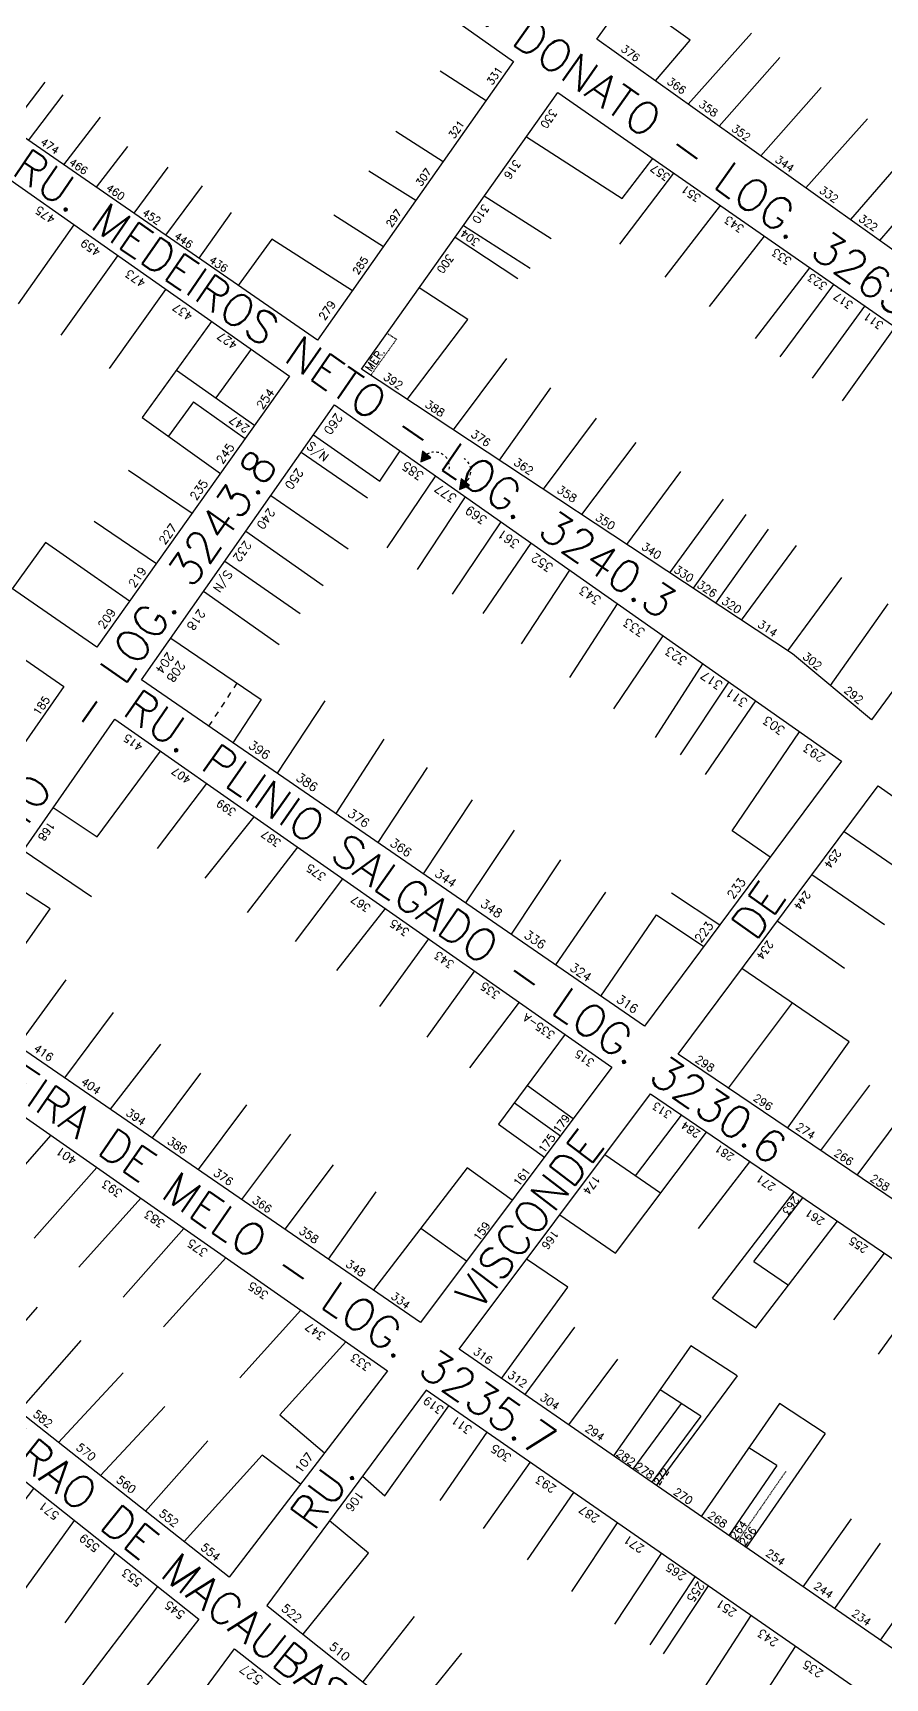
# Model space of a CAD drawing. Extents: x 714896 to 749292, y 8417558 to 8447149.
# Drawn here: x 739249.2 to 739407.8, y 8427266.6 to 8427572.9 of the extents above; entities that cross this region are included whole.
import ezdxf

# ---------------------------------------------------------------- set-up
doc = ezdxf.new("R2010")
doc.units = 0
doc.header["$MEASUREMENT"] = 0
doc.linetypes.add('ACAD_ISO03W100', pattern=[30, 12, -18])
for name, color, linetype in [('LOTE', 7, 'CONTINUOUS'), ('NUM-PORTA', 7, 'CONTINUOUS'), ('QUADRA', 6, 'CONTINUOUS'), ('TEXTO', 7, 'CONTINUOUS'), ('TEXTODERUA', 3, 'CONTINUOUS')]:
    doc.layers.add(name, color=color, linetype=linetype)
doc.styles.add('ROMANS', font='ROMANS.SHX', dxfattribs={"height": 1.5})

msp = doc.modelspace()

# ---------------------------------------------------------------- hatches: boundary and pattern name
at = {"layer": 'LOTE'}
for points in [[(739321.38, 8427493.04), (739323.26, 8427493.79), (739321.72, 8427495.04)], [(739328.58, 8427487.9), (739330.47, 8427488.65), (739328.93, 8427489.9)]]:
    msp.add_hatch(color=7, dxfattribs=at).paths.add_polyline_path(points)

# ---------------------------------------------------------------- linework, layer by layer
at = {"layer": 'LOTE', "color": 7}
for p, q in [((739371.53, 8427571.59, 534.39), (739359.97, 8427579.89, 534.51)), ((739365.1, 8427563.99, 534.28), (739371.53, 8427571.59, 534.39)), ((739382.96, 8427572.91, 534.4), (739371.18, 8427559.66, 534.28)), ((739388.26, 8427568.35, 534.39), (739376.94, 8427555.56, 534.28)), ((739324.99, 8427565.89, 536.15), (739333.58, 8427560.37, 536.8)), ((739251.42, 8427563.75, 535.51), (739244.97, 8427555.23, 535.2)), ((739395.93, 8427562.8, 534.38), (739384.68, 8427550.05, 534.28)), ((739254.72, 8427561.41, 535.51), (739248.32, 8427552.92, 535.2)), ((739261.72, 8427557.25, 535.54), (739254.9, 8427548.37, 535.2)), ((739404.57, 8427556.91, 534.38), (739393.09, 8427544.07, 534.28)), ((739316.77, 8427554.66, 536.25), (739325.58, 8427549, 536.8)), ((739341.1, 8427553.6, 533.84), (739358.92, 8427542.09, 534.23)), ((739266.78, 8427551.81, 535.53), (739260.94, 8427544.2, 535.2)), ((739412.67, 8427551.23, 534.37), (739401.39, 8427538.16, 534.28)), ((739274.3, 8427547.91, 535.58), (739267.96, 8427539.35, 535.2)), ((739311.7, 8427547.28, 536.25), (739320.49, 8427541.76, 536.8)), ((739358.47, 8427533.59, 534.46), (739368.52, 8427546.81, 533.81)), ((739358.92, 8427542.09, 534.23), (739364.57, 8427549.56, 533.81)), ((739418.2, 8427547.52, 534.37), (739406.81, 8427534.3, 534.28)), ((739280.68, 8427544.45, 535.64), (739273.89, 8427535.25, 535.2)), ((739345.65, 8427534.57, 534.46), (739333.22, 8427542.51, 533.84)), ((739366.87, 8427527.45, 534.54), (739377.17, 8427540.8, 533.81)), ((739286.12, 8427539.51, 535.68), (739280.05, 8427531, 535.2)), ((739305.19, 8427539.03, 536.16), (739314.46, 8427533.19, 536.8)), ((739246.5, 8427522.47, 536.43), (739256.85, 8427537.19, 535.87)), ((739293.67, 8427534.55, 535.8), (739287.39, 8427525.92, 535.2)), ((739308.65, 8427524.92, 536.8), (739293.67, 8427534.55, 535.8)), ((739339.49, 8427527.14, 534.64), (739327.78, 8427534.85, 533.83)), ((739341.77, 8427529.06, 534.6), (739329.34, 8427537.04, 533.83)), ((739375.16, 8427522, 534.59), (739385.39, 8427535.08, 533.81)), ((739254.44, 8427516.68, 536.5), (739265.01, 8427531.45, 535.88)), ((739383.72, 8427516.05, 534.63), (739393.82, 8427529.22, 533.81)), ((739330.17, 8427519.6, 534.83), (739321.1, 8427525.45, 533.83)), ((739388.33, 8427512.64, 534.67), (739398.31, 8427526.1, 533.81)), ((739263.42, 8427510.47, 536.61), (739273.95, 8427525.16, 535.88)), ((739282.42, 8427519.21, 535.9), (739269.52, 8427501.34, 537.27)), ((739318.89, 8427504.68, 536.85), (739330.17, 8427519.6, 534.83)), ((739394.3, 8427508.67, 534.69), (739404.09, 8427522.08, 533.81)), ((739399.93, 8427504.45, 534.74), (739409.73, 8427518.15, 533.81)), ((739289.8, 8427514.04, 535.9), (739283.26, 8427504.99, 536.59)), ((739275.89, 8427510.16, 536.59), (739290.45, 8427499.87, 537.7)), ((739337.38, 8427512.29, 535.26), (739327.43, 8427499.03, 536.83)), ((739279.05, 8427504.25, 536.59), (739274.42, 8427497.83, 537.08)), ((739279.05, 8427504.25, 536.59), (739288.72, 8427497.42, 537.7)), ((739345.53, 8427506.84, 535.43), (739335.97, 8427493.39, 536.82)), ((739269.52, 8427501.34, 536.75), (739284.09, 8427490.91, 537.7)), ((739354.02, 8427501.18, 535.54), (739344.18, 8427487.97, 536.81)), ((739301.42, 8427498.08, 536.14), (739313.8, 8427489.44, 536.21)), ((739311.46, 8427486.28, 536.23), (739299.12, 8427494.81, 536.14)), ((739313.8, 8427489.44, 536.21), (739317.53, 8427495.1, 536.14)), ((739361.43, 8427496.68, 535.58), (739351.3, 8427483.26, 536.8)), ((739266.98, 8427491.54, 537.03), (739278.81, 8427483.49, 537.7)), ((739315.13, 8427477.08, 536.28), (739324.18, 8427490.43, 536.14)), ((739369.78, 8427491.26, 535.62), (739359.72, 8427477.7, 536.78)), ((739307.86, 8427476.81, 536.29), (739293.47, 8427486.75, 536.14)), ((739320.8, 8427473.03, 536.29), (739329.69, 8427486.55, 536.14)), ((739377.69, 8427486.13, 535.64), (739367.72, 8427472.42, 536.76)), ((739381.91, 8427483.29, 535.66), (739372.08, 8427469.55, 536.74)), ((739260.59, 8427482.02, 537.1), (739272.16, 8427474.13, 537.7)), ((739303.25, 8427470, 536.34), (739288.8, 8427480.1, 536.14)), ((739327.33, 8427468.41, 536.3), (739336.36, 8427481.87, 536.14)), ((739386.08, 8427480.53, 535.66), (739376.25, 8427466.78, 536.74)), ((739251.51, 8427478.07, 537.06), (739245.34, 8427469.43, 537.09)), ((739267.18, 8427467.11, 537.7), (739251.51, 8427478.07, 537.06)), ((739333, 8427464.81, 536.3), (739341.96, 8427477.92, 536.14)), ((739391.3, 8427477.46, 535.65), (739381.07, 8427463.6, 536.72)), ((739298.93, 8427464.79, 536.39), (739284.88, 8427474.5, 536.14)), ((739340.12, 8427459.2, 536.31), (739349.14, 8427472.88, 536.14)), ((739389.72, 8427457.89, 536.68), (739399.76, 8427471.51, 535.66)), ((739295, 8427459.02, 536.46), (739280.95, 8427468.9, 536.14)), ((739349.12, 8427452.94, 536.31), (739358.04, 8427466.62, 536.14)), ((739408.34, 8427466.65, 535.61), (739397.63, 8427451.43, 536.73)), ((739274.86, 8427460.21, 536.14), (739291.7, 8427448.79, 536.66)), ((739357.31, 8427447.07, 536.3), (739366.51, 8427460.67, 536.14)), ((739365.09, 8427441.76, 536.29), (739373.91, 8427455.47, 536.14)), ((739287.16, 8427451.88, 536.61), (739286.57, 8427450.99, 536.64)), ((739369.75, 8427438.52, 536.28), (739378.78, 8427452.04, 536.14)), ((739285.99, 8427450.09, 536.67), (739285.4, 8427449.2, 536.71)), ((739291.7, 8427448.79, 536.66), (739286.42, 8427440.75, 537.06)), ((739283.64, 8427446.52, 536.85), (739283.06, 8427445.62, 536.91)), ((739284.82, 8427448.31, 536.75), (739284.23, 8427447.41, 536.8)), ((739303.54, 8427448.59, 536.58), (739294.66, 8427435.08, 537.06)), ((739374.42, 8427434.83, 536.27), (739383.75, 8427448.55, 536.14)), ((739282.47, 8427444.73, 536.98), (739281.9, 8427443.86, 537.06)), ((739379.37, 8427424.36, 536.24), (739391.92, 8427442.8, 536.14)), ((739314.54, 8427441.45, 536.6), (739305.55, 8427427.58, 537.06)), ((739261.16, 8427423.26, 534.71), (739272.93, 8427439.21, 535.3)), ((739322.58, 8427436.13, 536.61), (739313.37, 8427422.2, 537.06)), ((739272.37, 8427421.06, 535.15), (739281.55, 8427433.17, 535.3)), ((739252.94, 8427428.72, 533.55), (739261.16, 8427423.26, 534.71)), ((739330.94, 8427430.14, 536.61), (739321.83, 8427416.38, 537.06)), ((739281.25, 8427415.57, 535.36), (739290.38, 8427426.99, 535.3)), ((739338.77, 8427424.5, 536.6), (739329.75, 8427410.93, 537.06)), ((739386.44, 8427419.46, 536.12), (739379.37, 8427424.36, 536.24)), ((739400.22, 8427424.23, 531.85), (739412.15, 8427416.06, 532.35)), ((739289.12, 8427409.15, 535.49), (739298.48, 8427421.32, 535.3)), ((739260.07, 8427412.07, 535.13), (739247.34, 8427420.68, 533.55)), ((739347.42, 8427418.93, 536.57), (739338.21, 8427405.11, 537.06)), ((739252.41, 8427409.83, 534.96), (739243.72, 8427415.48, 533.55)), ((739298.08, 8427403.75, 535.57), (739306.9, 8427415.43, 535.3)), ((739407.75, 8427406.85, 532.71), (739394.19, 8427416.15, 531.85)), ((739355.78, 8427412.93, 536.52), (739346.46, 8427399.43, 537.06)), ((739368.09, 8427412.84, 536.35), (739377.06, 8427406.85, 536.12)), ((739238.3, 8427389.89, 537.86), (739252.41, 8427409.83, 534.96)), ((739305.77, 8427398.35, 535.64), (739314.8, 8427409.9, 535.3)), ((739354.92, 8427393.6, 537.06), (739365.27, 8427408.72, 536.51)), ((739365.27, 8427408.72, 536.51), (739374.08, 8427402.84, 536.12)), ((739400.28, 8427398.75, 533.05), (739387.76, 8427407.53, 531.85)), ((739313.77, 8427391.68, 535.71), (739322.91, 8427404.22, 535.3)), ((739322.61, 8427385.93, 535.76), (739331.43, 8427398.26, 535.3)), ((739401.16, 8427385.05, 533.91), (739381.18, 8427398.7, 531.85)), ((739255.3, 8427396.6, 535.9), (739246.39, 8427384.34, 537.86)), ((739264.09, 8427390.55, 536.2), (739255.08, 8427378.37, 537.86)), ((739330.54, 8427380.21, 535.82), (739339.75, 8427392.44, 535.3)), ((739390.52, 8427392.31, 533.35), (739378.61, 8427376.44, 536.89)), ((739272.96, 8427384.61, 536.37), (739263.57, 8427372.53, 537.86)), ((739348.26, 8427386.48, 535.3), (739335.84, 8427369.73, 534.32)), ((739389.65, 8427369, 536.89), (739401.16, 8427385.05, 533.91)), ((739280.38, 8427379.23, 536.48), (739271.35, 8427367.19, 537.86)), ((739341.24, 8427376.93, 534.32), (739349.79, 8427370.77, 534.42)), ((739404.95, 8427377.01, 534.45), (739395.83, 8427364.82, 536.89)), ((739288.97, 8427373.33, 536.55), (739279.94, 8427361.28, 537.86)), ((739338.84, 8427373.73, 534.32), (739347.39, 8427367.57, 534.42)), ((739335.84, 8427369.73, 534.32), (739344.4, 8427363.57, 534.42)), ((739361.4, 8427360.09, 0.55), (739369.95, 8427371.42)), ((739411.32, 8427371.95, 534.62), (739402.57, 8427360.27, 536.89)), ((739241.21, 8427354.71, 537.54), (739252.54, 8427367.66, 536.85)), ((739297.13, 8427367.89, 536.58), (739288.02, 8427355.73, 537.86)), ((739357.63, 8427345.75, 533.47), (739374.61, 8427368.26, 532.37)), ((739366.04, 8427356.9, 534.15), (739355.66, 8427364.03, 532.32)), ((739249.42, 8427348.49, 537.56), (739261.06, 8427361.69, 536.85)), ((739305.06, 8427362.16, 536.6), (739296.1, 8427350.18, 537.86)), ((739330.04, 8427361.59, 534.48), (739312.56, 8427338.87, 537.86)), ((739338.4, 8427355.57, 534.42), (739330.04, 8427361.59, 534.48)), ((739373.1, 8427350.29, 533.29), (739382.69, 8427362.75, 532.37)), ((739313.05, 8427357.13, 536.56), (739304.17, 8427344.63, 537.86)), ((739375.68, 8427337.32, 532.37), (739390.89, 8427357.17, 532.37)), ((739257.74, 8427343.13, 537.56), (739269.27, 8427355.95, 536.85)), ((739383.42, 8427344.14, 532.37), (739392.55, 8427356.05, 532.37)), ((739347.26, 8427352.83, 532.32), (739357.63, 8427345.75, 533.47)), ((739383.76, 8427331.81, 532.37), (739398.98, 8427351.67, 532.37)), ((739265.99, 8427337.51, 537.56), (739277.29, 8427350.34, 536.85)), ((739329.88, 8427344.2, 534.42), (739321.38, 8427350.33, 534.48)), ((739273.48, 8427331.99, 537.58), (739285.11, 8427344.86, 536.85)), ((739348.75, 8427339.36, 533.67), (739341.1, 8427344.62, 532.31)), ((739398.28, 8427333.29, 533.53), (739407.73, 8427345.71, 532.37)), ((739336.44, 8427322.37, 537.22), (739348.75, 8427339.36, 533.67)), ((739406.6, 8427326.89, 533.61), (739416.04, 8427340.05, 532.37)), ((739249.96, 8427335.68, 537.86), (739238.56, 8427322.61, 538.65)), ((739287.71, 8427322.49, 537.61), (739299.03, 8427335.12, 536.85)), ((739258.12, 8427329.45, 537.88), (739246.54, 8427316.3, 538.65)), ((739307.45, 8427329.23, 536.85), (739295.18, 8427315.64, 537.7)), ((739350.03, 8427331.94, 534.37), (739340.76, 8427319.38, 537.22)), ((739371.69, 8427328.48, 533.6), (739357.29, 8427307.96, 537.22)), ((739265.97, 8427323.46, 537.89), (739253.95, 8427310.46, 538.65)), ((739358.05, 8427325.99, 534.81), (739348.91, 8427313.75, 537.22)), ((739380.29, 8427322.87, 533.81), (739365.23, 8427302.48, 537.22)), ((739273.75, 8427317.19, 537.9), (739261.74, 8427304.31, 538.65)), ((739314.72, 8427300.51, 535.33), (739326.59, 8427317.32, 535.01)), ((739369.9, 8427317.72, 535.18), (739360.88, 8427305.5, 537.22)), ((739388.2, 8427317.71, 533.9), (739373.62, 8427296.68, 537.22)), ((739295.18, 8427315.64, 537.7), (739303.47, 8427308.54, 537.89)), ((739373.51, 8427315.37, 535.16), (739364.41, 8427303.05, 537.22)), ((739324.99, 8427299.68, 535.44), (739333.74, 8427312.36, 535.01)), ((739396.68, 8427312.17, 533.97), (739382, 8427290.89, 537.22)), ((739281.72, 8427310.76, 537.91), (739270.12, 8427297.7, 538.65)), ((739291.89, 8427308.12, 537.84), (739277.33, 8427292.01, 538.65)), ((739298.98, 8427302.69, 537.89), (739291.89, 8427308.12, 537.84)), ((739333.07, 8427294.43, 535.51), (739341.79, 8427306.77, 535.01)), ((739387.69, 8427306.18, 535.23), (739378.72, 8427293.17, 537.22)), ((739239.24, 8427288.65, 539.13), (739249.36, 8427301.93, 538.01)), ((739310.54, 8427304.22, 535.01), (739314.72, 8427300.51, 535.33)), ((739341.24, 8427288.61, 535.56), (739349.87, 8427301.17, 535.01)), ((739247.32, 8427282.61, 539.25), (739256.91, 8427295.93, 538.01)), ((739311.66, 8427289.86, 535.66), (739304.38, 8427295.88, 535.01)), ((739401.54, 8427296.23, 535.33), (739392.54, 8427283.61, 537.22)), ((739349.52, 8427282.71, 535.58), (739358.04, 8427295.5, 535.01)), ((739255.18, 8427276.88, 539.44), (739264.51, 8427289.89, 538.01)), ((739299.48, 8427274.77, 537.42), (739311.66, 8427289.86, 535.66)), ((739357.53, 8427276.67, 535.61), (739366.23, 8427289.82, 535.01)), ((739406.93, 8427291.74, 535.38), (739398.43, 8427279.54, 537.22)), ((739272.36, 8427283.66, 538.01), (739256.04, 8427262.18, 540.12)), ((739364.1, 8427272.81, 535.61), (739372.51, 8427285.47, 535.01)), ((739366.56, 8427271.1, 535.61), (739374.97, 8427283.76, 535.01)), ((739415.83, 8427286.24, 535.32), (739406.94, 8427273.67, 537.22)), ((739320.16, 8427278.04, 536.12), (739310.6, 8427265.91, 537.42)), ((739374.29, 8427264.93, 535.63), (739382.92, 8427278.24, 535.01)), ((739328.97, 8427271.25, 536.23), (739319.14, 8427259.11, 537.42)), ((739382.47, 8427259.13, 535.65), (739391.19, 8427272.5, 535.01))]:
    msp.add_line(p, q, dxfattribs=at)
at = {"layer": 'LOTE', "color": 7, "linetype": 'ACAD_ISO03W100', "ltscale": 0.003}
for p, q in [((739315.11, 8427517.02, 533.83), (739316.87, 8427515.89, 534.5)), ((739316.87, 8427515.89, 534.5), (739312.08, 8427509.18, 536.85))]:
    msp.add_line(p, q, dxfattribs=at)
at = {"layer": 'LOTE', "color": 7, "linetype": 'ACAD_ISO03W100', "ltscale": 0.005}
msp.add_line((739389.33, 8427305.04, 535.23), (739380.36, 8427292.03, 537.22), dxfattribs=at)
at = {"layer": 'LOTE', "color": 7}
for points in [[(739321.38, 8427493.04), (739323.26, 8427493.79), (739321.72, 8427495.04)], [(739328.58, 8427487.9), (739330.47, 8427488.65), (739328.93, 8427489.9)]]:
    msp.add_lwpolyline(points, close=True, dxfattribs=at)
at = {"layer": 'LOTE', "color": 7, "linetype": 'CONTINUOUS', "elevation": 532.37, "flags": 128}
for points in [[(739383.42, 8427344.14), (739389.85, 8427339.76)], [(739375.68, 8427337.32), (739383.76, 8427331.81)]]:
    msp.add_lwpolyline(points, dxfattribs=at)
at = {"layer": 'LOTE', "color": 7, "linetype": 'CONTINUOUS', "flags": 128}
for points in [[(739380.29, 8427322.87), (739371.69, 8427328.48)], [(739373.51, 8427315.37), (739365.95, 8427320.3)], [(739396.68, 8427312.17), (739388.2, 8427317.71)], [(739387.69, 8427306.18), (739382.5, 8427309.5)]]:
    msp.add_lwpolyline(points, dxfattribs=at)
at = {"layer": 'LOTE', "color": 7}
for centre, radius, start, end in [((739324.04, 8427492.11), 2.77, 113.4111, 123.8182), ((739324.04, 8427492.13), 2.75, 95.7765, 103.8209), ((739324.03, 8427492.14), 2.73, 75.157, 84.9267), ((739324.03, 8427492.16), 2.72, 55.1595, 65.1982), ((739324.02, 8427492.17), 2.72, 33.7996, 44.2642), ((739324, 8427492.17), 2.74, 9.5626, 21.2568), ((739323.97, 8427492.18), 2.76, 350.1484, 359.1784), ((739328.04, 8427491.4), 2.7, 50.1685, 58.4575), ((739328.04, 8427491.4), 2.7, 28.2824, 38.7232), ((739328.02, 8427491.41), 2.71, 4.5128, 16.5256), ((739327.97, 8427491.41), 2.76, 309.1952, 331.3222), ((739328, 8427491.41), 2.73, 342.0782, 353.917)]:
    msp.add_arc(centre, radius, start, end, dxfattribs=at)
at = {"layer": 'QUADRA', "color": 6, "linetype": 'CONTINUOUS'}
for points in [[(739218.98, 8427573.19), (739256.76, 8427625.54), (739338.66, 8427567.59), (739302.17, 8427515.71), (739218.98, 8427573.19)], [(739354.15, 8427571.78), (739389.31, 8427620.75), (739485.73, 8427552.5), (739449.41, 8427503.97), (739354.15, 8427571.78)], [(739198.51, 8427561.73), (739206.31, 8427572.72), (739296.95, 8427509.02), (739261.1, 8427458.55), (739169.95, 8427521.49), (739182.26, 8427538.84), (739200.5, 8427526.24), (739216.19, 8427549.53), (739198.51, 8427561.73)], [(739153.98, 8427497.51), (739165.29, 8427513.32), (739254.93, 8427451.23), (739220.51, 8427401.81), (739130.84, 8427465.16), (739139.04, 8427476.61), (739154.27, 8427465.85), (739169.22, 8427486.74), (739153.98, 8427497.51)]]:
    msp.add_lwpolyline(points, close=True, dxfattribs=at)
at = {"layer": 'QUADRA', "color": 6}
for points in [[(739346.93, 8427561.83), (739442.42, 8427495.44), (739405.31, 8427445.01), (739390.6, 8427457.32), (739310.35, 8427510.31), (739346.93, 8427561.83)], [(739305.34, 8427503.67), (739399.72, 8427437.32), (739363.05, 8427388.01), (739269.42, 8427452.45), (739305.34, 8427503.67)], [(739264.4, 8427445.17), (739356.99, 8427380.37), (739321.35, 8427332.83), (739229.9, 8427395.65), (739264.4, 8427445.17)], [(739406.56, 8427432.74), (739506.54, 8427362.46), (739471.93, 8427313.46), (739369.32, 8427382.8), (739406.56, 8427432.74)], [(739223.73, 8427387.82), (739315.19, 8427323.81), (739285.71, 8427285.4), (739199.28, 8427353.58), (739223.73, 8427387.82)], [(739364.17, 8427375.36), (739466.35, 8427305.84), (739431.52, 8427256.69), (739328.52, 8427327.85), (739364.17, 8427375.36)], [(739194.12, 8427345.81), (739280.1, 8427277.55), (739241.79, 8427228.72), (739155.57, 8427292.86), (739194.12, 8427345.81)], [(739322.39, 8427320.24), (739292.72, 8427280.12), (739392.56, 8427200.62), (739424.39, 8427249.47), (739322.39, 8427320.24)], [(739286.74, 8427272.05), (739387.31, 8427193.19), (739351.78, 8427144.06), (739250.5, 8427223.03), (739286.74, 8427272.05)]]:
    msp.add_lwpolyline(points, close=True, dxfattribs=at)

# ---------------------------------------------------------------- texts
at = {"layer": 'NUM-PORTA', "color": 7, "style": 'ROMANS'}
for s, height, rotation, p in [('376', 1.447, 323.3527, (739358.52, 8427569.69)), ('331', 1.37, 55.1843, (739334.69, 8427563.11)), ('366', 1.446, 324.1043, (739367.09, 8427563.59)), ('358', 1.446, 324.2258, (739373.03, 8427559.36)), ('321', 1.369, 55.0104, (739327.59, 8427553.12)), ('330', 1.468, 235.8422, (739345.69, 8427558.94)), ('474', 1.417, 325.5812, (739250.43, 8427552.31)), ('352', 1.446, 324.337, (739379.12, 8427554.83)), ('344', 1.446, 324.3664, (739387.24, 8427549.07)), ('466', 1.417, 325.2871, (739255.77, 8427548.52)), ('307', 1.369, 54.9689, (739321.46, 8427544.24)), ('316', 1.466, 234.9587, (739338.93, 8427549.48)), ('357', 1.474, 145.0411, (739367.94, 8427546.43)), ('460', 1.417, 325.2896, (739262.67, 8427543.75)), ('351', 1.474, 145.0693, (739373.69, 8427542.49)), ('332', 1.446, 324.354, (739395.48, 8427543.35)), ('310', 1.466, 234.8626, (739333.07, 8427541.19)), ('475', 1.528, 144.844, (739253.52, 8427538.56)), ('452', 1.417, 325.2836, (739269.39, 8427539.16)), ('297', 1.37, 54.9896, (739315.92, 8427536.6)), ('343', 1.474, 145.0681, (739381.72, 8427536.8)), ('322', 1.446, 324.3764, (739402.81, 8427538.05)), ('446', 1.418, 325.3048, (739275.34, 8427534.79)), ('304', 1.47, 143.4512, (739332.53, 8427534.24)), ('459', 1.528, 144.8279, (739261.95, 8427532.46)), ('300', 1.466, 234.8284, (739326.46, 8427531.92)), ('333', 1.474, 145.088, (739390.57, 8427530.75)), ('473', 1.528, 144.819, (739270.32, 8427526.69)), ('436', 1.417, 325.2916, (739281.85, 8427530.34)), ('285', 1.371, 55.0354, (739309.69, 8427527.79)), ('323', 1.474, 145.0833, (739397.2, 8427526.1)), ('437', 1.529, 144.7868, (739279.12, 8427520.48)), ('279', 1.5, 55.4021, (739303.49, 8427519.26)), ('317', 1.475, 145.0616, (739402.03, 8427522.59)), ('311', 1.475, 145.0644, (739407.65, 8427518.82)), ('427', 1.529, 144.7868, (739287.42, 8427515.12)), ('392', 1.483, 325.9013, (739314.27, 8427508.56)), ('254', 1.564, 54.7773, (739291.94, 8427502.73)), ('388', 1.485, 326.262, (739322.04, 8427503.44)), ('247', 1.529, 144.7868, (739289.66, 8427499.55)), ('260', 1.629, 234.7776, (739305.64, 8427502.3)), ('376', 1.486, 326.3236, (739330.57, 8427497.89)), ('245', 1.566, 54.6971, (739284.46, 8427492.53)), ('S/N', 1.599, 321.4793, (739299.99, 8427495.73)), ('250', 1.603, 234.923, (739298.36, 8427492.03)), ('385', 1.654, 144.9004, (739322.12, 8427490.81)), ('362', 1.486, 326.3447, (739338.56, 8427492.66)), ('235', 1.566, 54.6924, (739279.56, 8427485.77)), ('377', 1.655, 144.8962, (739328.23, 8427486.63)), ('358', 1.486, 326.3355, (739346.63, 8427487.53)), ('240', 1.601, 234.9313, (739293.1, 8427484.63)), ('369', 1.655, 144.8942, (739333.9, 8427482.58)), ('350', 1.486, 326.3687, (739353.77, 8427482.41)), ('227', 1.566, 54.6903, (739273.77, 8427477.54)), ('361', 1.655, 144.8923, (739339.94, 8427478.15)), ('232', 1.601, 234.9355, (739288.7, 8427478.55)), ('340', 1.486, 326.3382, (739362.36, 8427476.93)), ('219', 1.565, 54.7098, (739268.11, 8427469.51)), ('352', 1.655, 144.8903, (739346.19, 8427473.72)), ('330', 1.487, 326.3189, (739368.37, 8427472.67, -536.74)), ('S/N', 1.601, 234.9282, (739285.14, 8427473.07)), ('326', 1.487, 326.3189, (739372.7, 8427469.84, -536.74)), ('343', 1.656, 144.8885, (739355.13, 8427467.66)), ('320', 1.487, 326.2814, (739377.28, 8427466.81)), ('209', 1.557, 54.948, (739262.41, 8427461.81)), ('218', 1.602, 234.9207, (739280.1, 8427465.79)), ('333', 1.655, 144.8847, (739363.34, 8427461.65)), ('314', 1.487, 326.231, (739383.98, 8427462.49)), ('323', 1.655, 144.8826, (739371.13, 8427456.35)), ('204', 1.604, 234.9024, (739274.28, 8427457.77)), ('208', 1.615, 234.8003, (739276.37, 8427456.16)), ('302', 1.488, 320.9428, (739392.35, 8427456.58)), ('317', 1.655, 144.8801, (739377.76, 8427451.81)), ('185', 1.468, 55.1914, (739250.31, 8427445.7)), ('311', 1.655, 144.8769, (739382.4, 8427448.6)), ('292', 1.49, 320.3998, (739400.06, 8427450.29)), ('303', 1.652, 144.8564, (739389.36, 8427443.41)), ('415', 1.484, 144.7841, (739269.83, 8427440.31)), ('396', 1.643, 325.4735, (739289.14, 8427439.94)), ('293', 1.644, 144.7797, (739396.83, 8427438.32)), ('407', 1.486, 144.9159, (739278.8, 8427434.16)), ('386', 1.643, 325.4689, (739298.01, 8427433.92)), ('399', 1.486, 144.9312, (739287.13, 8427428.17)), ('376', 1.643, 325.4653, (739307.63, 8427427.25)), ('168', 1.453, 235.2511, (739252.18, 8427426.21)), ('387', 1.487, 144.9519, (739295.51, 8427422.43)), ('366', 1.643, 325.463, (739315.5, 8427421.75)), ('254', 1.453, 233.4255, (739398.65, 8427421.09)), ('375', 1.486, 144.9333, (739303.87, 8427416.13)), ('344', 1.643, 325.4607, (739323.84, 8427416.08)), ('233', 1.603, 53.3962, (739379.57, 8427411.53)), ('367', 1.486, 144.9344, (739312.21, 8427410.29)), ('244', 1.453, 233.4018, (739392.99, 8427413.34)), ('348', 1.643, 325.457, (739332.36, 8427410.43)), ('345', 1.487, 144.9627, (739319.41, 8427405.81)), ('223', 1.603, 53.3962, (739373.53, 8427403.4)), ('336', 1.643, 325.454, (739340.47, 8427404.62)), ('234', 1.453, 233.387, (739386.03, 8427404.1)), ('343', 1.487, 144.9481, (739327.75, 8427399.82)), ('324', 1.643, 325.4491, (739348.99, 8427398.54)), ('335', 1.487, 144.9542, (739336.3, 8427394.11)), ('316', 1.64, 325.4229, (739357.67, 8427392.64)), ('335-A', 1.485, 144.877, (739346.51, 8427386.65)), ('416', 1.49, 325.4222, (739249.17, 8427383.52)), ('315', 1.483, 144.739, (739353.86, 8427381.5)), ('298', 1.463, 325.608, (739372.34, 8427381.48)), ('404', 1.491, 325.4502, (739257.98, 8427377.31)), ('296', 1.465, 325.8728, (739383.16, 8427374.29)), ('394', 1.491, 325.4574, (739266.36, 8427371.54)), ('313', 1.441, 145.6399, (739368.25, 8427371.86)), ('179', 1.461, 53.2773, (739347.05, 8427367.86)), ('284', 1.441, 145.6399, (739373.57, 8427368.25)), ('274', 1.465, 325.9042, (739391.09, 8427368.95)), ('386', 1.491, 325.4597, (739274.05, 8427366.26)), ('175', 1.461, 53.2773, (739344.34, 8427364.24)), ('401', 1.544, 144.8889, (739257.49, 8427363.31)), ('281', 1.441, 145.6399, (739379.89, 8427363.94)), ('266', 1.465, 325.9264, (739398.18, 8427364.04)), ('376', 1.491, 325.4598, (739282.64, 8427360.36)), ('161', 1.461, 53.2773, (739339.65, 8427357.99)), ('271', 1.442, 145.6323, (739387.58, 8427358.36)), ('258', 1.465, 325.9428, (739404.94, 8427359.31)), ('393', 1.544, 144.8694, (739265.99, 8427357.21)), ('174', 1.47, 233.3479, (739353.75, 8427360.37, -532.32)), ('366', 1.491, 325.4632, (739289.86, 8427355.26)), ('263', 1.442, 232.2549, (739390.86, 8427356.5)), ('261', 1.442, 145.6396, (739396.7, 8427351.96)), ('383', 1.544, 144.8465, (739273.89, 8427351.57)), ('159', 1.461, 53.2773, (739332.2, 8427347.86)), ('375', 1.544, 144.8577, (739281.87, 8427346.18)), ('358', 1.49, 325.4393, (739298.56, 8427349.56)), ('166', 1.471, 233.2598, (739346.05, 8427350.17)), ('255', 1.441, 145.6811, (739404.8, 8427346.78)), ('348', 1.49, 325.4259, (739307.29, 8427343.4)), ('365', 1.544, 144.7969, (739293.18, 8427338.21)), ('334', 1.461, 323.2694, (739315.71, 8427337.44)), ('347', 1.545, 144.584, (739303.82, 8427330.61)), ('333', 1.547, 143.7146, (739312.29, 8427324.84)), ('316', 1.463, 324.681, (739331.02, 8427327.11)), ('312', 1.461, 325.1534, (739337.44, 8427322.74)), ('319', 1.551, 145.0485, (739325.81, 8427316.89)), ('304', 1.461, 325.2421, (739343.47, 8427318.54)), ('582', 1.513, 321.6042, (739249.05, 8427315.49)), ('311', 1.55, 145.1627, (739331.08, 8427313.19)), ('294', 1.461, 325.2866, (739351.84, 8427312.76)), ('570', 1.513, 321.565, (739257.08, 8427309.31)), ('107', 1.554, 52.9723, (739299.08, 8427304.62)), ('305', 1.549, 145.2035, (739338.4, 8427307.99)), ('282', 1.461, 325.302, (739357.6, 8427308.13, -537.22)), ('278', 1.461, 325.302, (739361.1, 8427305.71, -537.22)), ('272', 1.3, 54.0659, (739365.72, 8427302.41, -0.05)), ('560', 1.513, 321.5462, (739264.56, 8427303.25)), ('293', 1.549, 145.2267, (739346.77, 8427302.19)), ('270', 1.461, 325.3175, (739368.3, 8427300.95)), ('571', 1.558, 141.5492, (739254.21, 8427297.12)), ('106', 1.571, 233.6465, (739309.65, 8427301.61)), ('552', 1.514, 321.4599, (739272.51, 8427296.99)), ('287', 1.549, 145.2394, (739354.82, 8427296.63)), ('268', 1.461, 325.3201, (739374.71, 8427296.6)), ('264', 1.461, 52.6624, (739380, 8427292.25)), ('559', 1.558, 141.5479, (739261.74, 8427291.11)), ('271', 1.549, 145.2486, (739363.17, 8427291.02)), ('266', 1.461, 52.6624, (739381.73, 8427291.1)), ('554', 1.516, 321.2341, (739280.27, 8427290.7)), ('254', 1.461, 325.3268, (739385.48, 8427289.55)), ('553', 1.558, 141.5446, (739269.67, 8427284.66)), ('265', 1.549, 145.255, (739370.96, 8427285.89)), ('255', 1.549, 235.262, (739373.08, 8427284.72)), ('244', 1.461, 325.3362, (739394.43, 8427283.43)), ('545', 1.558, 141.5157, (739277.63, 8427278.64)), ('522', 1.583, 320.9737, (739295.29, 8427279.33)), ('251', 1.549, 145.262, (739380.35, 8427279.1)), ('234', 1.461, 325.3327, (739401.48, 8427278.34)), ('243', 1.549, 145.2721, (739388.11, 8427273.59)), ('510', 1.586, 321.3551, (739304.2, 8427272.19)), ('527', 1.802, 141.9551, (739292.21, 8427266.56)), ('235', 1.549, 145.284, (739396.48, 8427267.79))]:
    msp.add_text(s, height=height, rotation=rotation, dxfattribs=at).set_placement(p)
at = {"layer": 'TEXTO', "style": 'ROMANS'}
msp.add_text('MER.', height=1.482, rotation=55.025, dxfattribs=at).set_placement((739312.11, 8427509.74))
at = {"layer": 'TEXTODERUA', "style": 'ROMANS'}
for s, rotation, p in [('RU. OTACILIO P. DONATO - LOG. 3265.9', 324.6245, (739282.65, 8427610.39)), ('RU. MEDEIROS NETO - LOG. 3240.3', 325.4985, (739244.94, 8427546.81)), ('- LOG. 3243.8', 55.0283, (739259.93, 8427442.35)), ('RU. PLINIO SALGADO - LOG. 3230.6', 325.1577, (739265.56, 8427446.18)), ('PEIXOTO', 55.0283, (739234.2, 8427405.33)), ('DE', 55.0283, (739383.7, 8427403.6)), ('RU. VIEIRA DE MELO - LOG. 3235.7', 325.4661, (739223.33, 8427390.28)), ('VISCONDE', 52.7753, (739332.28, 8427334.75)), ('RU. BARAO DE MACAUBAS - LOG. 3210.1', 321.4547, (739224.09, 8427324.32)), ('RU. ', 53.6587, (739301.5, 8427293.75)), ('RU. DR. JOSE BASTOS - LOG. 3225.0', 54.2106, (739369.28, 8427155.83))]:
    msp.add_text(s, height=6, rotation=rotation, dxfattribs=at).set_placement(p)

doc.saveas('drawing.dxf')
